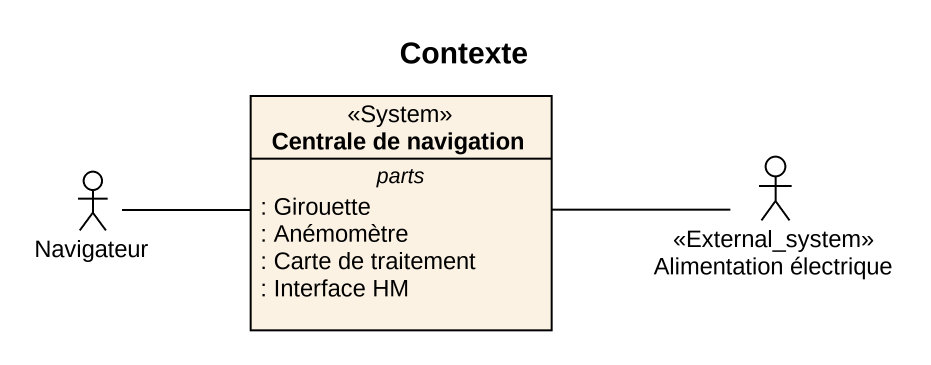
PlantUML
@startuml
title Contexte
allowmixing
hide circle
hide empty members
class "Centrale de navigation" as Centrale_de_navigation <<System>> {
  -- parts --
  : Girouette
  : Anémomètre
  : Carte de traitement
  : Interface HM
}
actor "Alimentation électrique" as Alimentation_électrique <<External_system>>
actor Navigateur
Alimentation_électrique -left- Centrale_de_navigation
Navigateur -right- Centrale_de_navigation
@enduml
